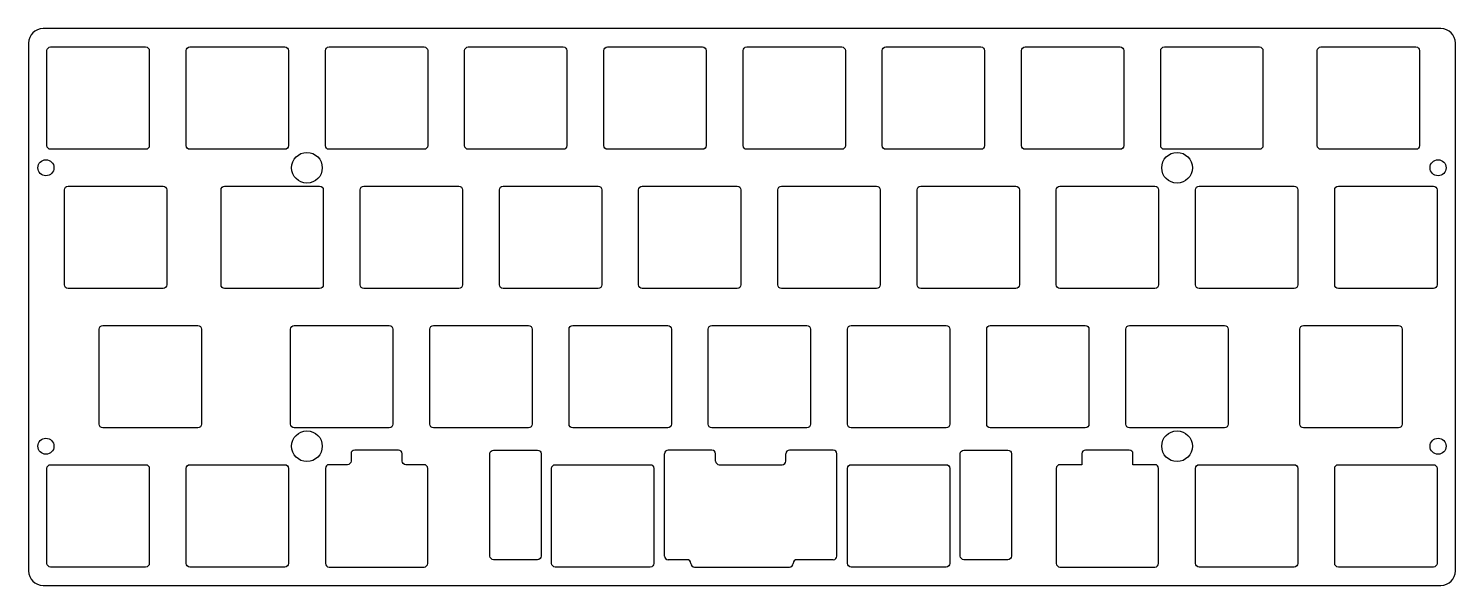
# Model space of a CAD drawing. Header units: millimetres. Extents: x 0 to 195, y -76 to 0.
import ezdxf

# ---------------------------------------------------------------- set-up
doc = ezdxf.new("R2010")
doc.units = ezdxf.units.MM
doc.layers.get('0').update_dxf_attribs({"linetype": 'CONTINUOUS'})

msp = doc.modelspace()

# ---------------------------------------------------------------- linework, layer by layer
for p, q in [((87.01925, -72.175), (87.01925, -58.175)), ((93.51925, -57.675), (87.51925, -57.675)), ((94.01925, -59.175), (94.01925, -58.175)), ((103.6245, -59.175), (103.6245, -58.175)), ((110.1245, -57.675), (104.1245, -57.675)), ((110.6245, -72.175), (110.6245, -58.175)), ((94.51925, -59.675), (103.1245, -59.675)), ((90.13125, -72.675), (87.51925, -72.675)), ((91.13125, -73.675), (104.13125, -73.675)), ((110.1245, -72.675), (105.13125, -72.675))]:
    msp.add_line(p, q)
for points in [[(2, -76.2), (193.2625, -76.2, 0.414213562), (195.2625, -74.2), (195.2625, -2, 0.414213562), (193.2625, 0), (2, 0, 0.414213562), (0, -2), (0, -74.2, 0.414213562)], [(3.025, -2.525), (16.025, -2.525, -0.414213562), (16.525, -3.025), (16.525, -16.025, -0.414213562), (16.025, -16.525), (3.025, -16.525, -0.414213562), (2.525, -16.025), (2.525, -3.025, -0.414213562)], [(22.075, -2.525), (35.075, -2.525, -0.414213562), (35.575, -3.025), (35.575, -16.025, -0.414213562), (35.075, -16.525), (22.075, -16.525, -0.414213562), (21.575, -16.025), (21.575, -3.025, -0.414213562)], [(41.125, -2.525), (54.125, -2.525, -0.414213562), (54.625, -3.025), (54.625, -16.025, -0.414213562), (54.125, -16.525), (41.125, -16.525, -0.414213562), (40.625, -16.025), (40.625, -3.025, -0.414213562)], [(60.175, -2.525), (73.175, -2.525, -0.414213562), (73.675, -3.025), (73.675, -16.025, -0.414213562), (73.175, -16.525), (60.175, -16.525, -0.414213562), (59.675, -16.025), (59.675, -3.025, -0.414213562)], [(79.225, -2.525), (92.225, -2.525, -0.414213562), (92.725, -3.025), (92.725, -16.025, -0.414213562), (92.225, -16.525), (79.225, -16.525, -0.414213562), (78.725, -16.025), (78.725, -3.025, -0.414213562)], [(98.275, -2.525), (111.275, -2.525, -0.414213562), (111.775, -3.025), (111.775, -16.025, -0.414213562), (111.275, -16.525), (98.275, -16.525, -0.414213562), (97.775, -16.025), (97.775, -3.025, -0.414213562)], [(117.325, -2.525), (130.325, -2.525, -0.414213562), (130.825, -3.025), (130.825, -16.025, -0.414213562), (130.325, -16.525), (117.325, -16.525, -0.414213562), (116.825, -16.025), (116.825, -3.025, -0.414213562)], [(136.375, -2.525), (149.375, -2.525, -0.414213562), (149.875, -3.025), (149.875, -16.025, -0.414213562), (149.375, -16.525), (136.375, -16.525, -0.414213562), (135.875, -16.025), (135.875, -3.025, -0.414213562)], [(155.425, -2.525), (168.425, -2.525, -0.414213562), (168.925, -3.025), (168.925, -16.025, -0.414213562), (168.425, -16.525), (155.425, -16.525, -0.414213562), (154.925, -16.025), (154.925, -3.025, -0.414213562)], [(176.85625, -2.525), (189.85625, -2.525, -0.414213562), (190.35625, -3.025), (190.35625, -16.025, -0.414213562), (189.85625, -16.525), (176.85625, -16.525, -0.414213562), (176.35625, -16.025), (176.35625, -3.025, -0.414213562)], [(5.40625, -21.575), (18.40625, -21.575, -0.414213562), (18.90625, -22.075), (18.90625, -35.075, -0.414213562), (18.40625, -35.575), (5.40625, -35.575, -0.414213562), (4.90625, -35.075), (4.90625, -22.075, -0.414213562)], [(26.8375, -21.575), (39.8375, -21.575, -0.414213562), (40.3375, -22.075), (40.3375, -35.075, -0.414213562), (39.8375, -35.575), (26.8375, -35.575, -0.414213562), (26.3375, -35.075), (26.3375, -22.075, -0.414213562)], [(45.8875, -21.575), (58.8875, -21.575, -0.414213562), (59.3875, -22.075), (59.3875, -35.075, -0.414213562), (58.8875, -35.575), (45.8875, -35.575, -0.414213562), (45.3875, -35.075), (45.3875, -22.075, -0.414213562)], [(64.9375, -21.575), (77.9375, -21.575, -0.414213562), (78.4375, -22.075), (78.4375, -35.075, -0.414213562), (77.9375, -35.575), (64.9375, -35.575, -0.414213562), (64.4375, -35.075), (64.4375, -22.075, -0.414213562)], [(83.9875, -21.575), (96.9875, -21.575, -0.414213562), (97.4875, -22.075), (97.4875, -35.075, -0.414213562), (96.9875, -35.575), (83.9875, -35.575, -0.414213562), (83.4875, -35.075), (83.4875, -22.075, -0.414213562)], [(103.0375, -21.575), (116.0375, -21.575, -0.414213562), (116.5375, -22.075), (116.5375, -35.075, -0.414213562), (116.0375, -35.575), (103.0375, -35.575, -0.414213562), (102.5375, -35.075), (102.5375, -22.075, -0.414213562)], [(122.0875, -21.575), (135.0875, -21.575, -0.414213562), (135.5875, -22.075), (135.5875, -35.075, -0.414213562), (135.0875, -35.575), (122.0875, -35.575, -0.414213562), (121.5875, -35.075), (121.5875, -22.075, -0.414213562)], [(141.1375, -21.575), (154.1375, -21.575, -0.414213562), (154.6375, -22.075), (154.6375, -35.075, -0.414213562), (154.1375, -35.575), (141.1375, -35.575, -0.414213562), (140.6375, -35.075), (140.6375, -22.075, -0.414213562)], [(160.1875, -21.575), (173.1875, -21.575, -0.414213562), (173.6875, -22.075), (173.6875, -35.075, -0.414213562), (173.1875, -35.575), (160.1875, -35.575, -0.414213562), (159.6875, -35.075), (159.6875, -22.075, -0.414213562)], [(179.2375, -21.575), (192.2375, -21.575, -0.414213562), (192.7375, -22.075), (192.7375, -35.075, -0.414213562), (192.2375, -35.575), (179.2375, -35.575, -0.414213562), (178.7375, -35.075), (178.7375, -22.075, -0.414213562)], [(10.16875, -40.625), (23.16875, -40.625, -0.414213562), (23.66875, -41.125), (23.66875, -54.125, -0.414213562), (23.16875, -54.625), (10.16875, -54.625, -0.414213562), (9.66875, -54.125), (9.66875, -41.125, -0.414213562)], [(36.3625, -40.625), (49.3625, -40.625, -0.414213562), (49.8625, -41.125), (49.8625, -54.125, -0.414213562), (49.3625, -54.625), (36.3625, -54.625, -0.414213562), (35.8625, -54.125), (35.8625, -41.125, -0.414213562)], [(55.4125, -40.625), (68.4125, -40.625, -0.414213562), (68.9125, -41.125), (68.9125, -54.125, -0.414213562), (68.4125, -54.625), (55.4125, -54.625, -0.414213562), (54.9125, -54.125), (54.9125, -41.125, -0.414213562)], [(74.4625, -40.625), (87.4625, -40.625, -0.414213562), (87.9625, -41.125), (87.9625, -54.125, -0.414213562), (87.4625, -54.625), (74.4625, -54.625, -0.414213562), (73.9625, -54.125), (73.9625, -41.125, -0.414213562)], [(93.5125, -40.625), (106.5125, -40.625, -0.414213562), (107.0125, -41.125), (107.0125, -54.125, -0.414213562), (106.5125, -54.625), (93.5125, -54.625, -0.414213562), (93.0125, -54.125), (93.0125, -41.125, -0.414213562)], [(112.5625, -40.625), (125.5625, -40.625, -0.414213562), (126.0625, -41.125), (126.0625, -54.125, -0.414213562), (125.5625, -54.625), (112.5625, -54.625, -0.414213562), (112.0625, -54.125), (112.0625, -41.125, -0.414213562)], [(131.6125, -40.625), (144.6125, -40.625, -0.414213562), (145.1125, -41.125), (145.1125, -54.125, -0.414213562), (144.6125, -54.625), (131.6125, -54.625, -0.414213562), (131.1125, -54.125), (131.1125, -41.125, -0.414213562)], [(150.6625, -40.625), (163.6625, -40.625, -0.414213562), (164.1625, -41.125), (164.1625, -54.125, -0.414213562), (163.6625, -54.625), (150.6625, -54.625, -0.414213562), (150.1625, -54.125), (150.1625, -41.125, -0.414213562)], [(174.475, -40.625), (187.475, -40.625, -0.414213562), (187.975, -41.125), (187.975, -54.125, -0.414213562), (187.475, -54.625), (174.475, -54.625, -0.414213562), (173.975, -54.125), (173.975, -41.125, -0.414213562)], [(41.125, -73.675), (54.125, -73.675, 0.414213562), (54.625, -73.175), (54.625, -60.175, 0.414213562), (54.125, -59.675), (51.63125, -59.675, -0.414213562), (51.13125, -59.175), (51.13125, -58.175, 0.414213562), (50.63125, -57.675), (44.63125, -57.675, 0.414213562), (44.13125, -58.175), (44.13125, -59.175, -0.414213562), (43.63125, -59.675), (41.125, -59.675, 0.414213562), (40.625, -60.175), (40.625, -73.175, 0.414213562)], [(69.64325, -72.675), (63.64325, -72.675, -0.414213562), (63.14325, -72.175), (63.14325, -58.175, -0.414213562), (63.64325, -57.675), (69.64325, -57.675, -0.414213562), (70.14325, -58.175), (70.14325, -72.175, -0.414213562)], [(134.0005, -72.675), (128.0005, -72.675, -0.414213562), (127.5005, -72.175), (127.5005, -58.175, -0.414213562), (128.0005, -57.675), (134.0005, -57.675, -0.414213562), (134.5005, -58.175), (134.5005, -72.175, -0.414213562)], [(150.63125, -57.675), (144.63125, -57.675, 0.414213562), (144.13125, -58.175), (144.13125, -59.675), (141.1375, -59.675, 0.414213562), (140.6375, -60.175), (140.6375, -73.175, 0.414213562), (141.1375, -73.675), (154.1375, -73.675, 0.414213562), (154.6375, -73.175), (154.6375, -60.175, 0.414213562), (154.1375, -59.675), (151.13125, -59.675), (151.13125, -58.175, 0.414213562)], [(3.025, -59.675), (16.025, -59.675, -0.414213562), (16.525, -60.175), (16.525, -73.175, -0.414213562), (16.025, -73.675), (3.025, -73.675, -0.414213562), (2.525, -73.175), (2.525, -60.175, -0.414213562)], [(22.075, -59.675), (35.075, -59.675, -0.414213562), (35.575, -60.175), (35.575, -73.175, -0.414213562), (35.075, -73.675), (22.075, -73.675, -0.414213562), (21.575, -73.175), (21.575, -60.175, -0.414213562)], [(72.08125, -59.675), (85.08125, -59.675, -0.414213562), (85.58125, -60.175), (85.58125, -73.175, -0.414213562), (85.08125, -73.675), (72.08125, -73.675, -0.414213562), (71.58125, -73.175), (71.58125, -60.175, -0.414213562)], [(112.5625, -59.675), (125.5625, -59.675, -0.414213562), (126.0625, -60.175), (126.0625, -73.175, -0.414213562), (125.5625, -73.675), (112.5625, -73.675, -0.414213562), (112.0625, -73.175), (112.0625, -60.175, -0.414213562)], [(160.1875, -59.675), (173.1875, -59.675, -0.414213562), (173.6875, -60.175), (173.6875, -73.175, -0.414213562), (173.1875, -73.675), (160.1875, -73.675, -0.414213562), (159.6875, -73.175), (159.6875, -60.175, -0.414213562)], [(179.2375, -59.675), (192.2375, -59.675, -0.414213562), (192.7375, -60.175), (192.7375, -73.175, -0.414213562), (192.2375, -73.675), (179.2375, -73.675, -0.414213562), (178.7375, -73.175), (178.7375, -60.175, -0.414213562)]]:
    msp.add_lwpolyline(points, format="xyb", close=True)
for centre, radius in [((38.1, -19.05), 2.1), ((157.1625, -19.05), 2.1), ((2.38125, -19.05), 1.1), ((192.88125, -19.05), 1.1), ((2.38125, -57.15), 1.1), ((38.1, -57.15), 2.1), ((157.1625, -57.15), 2.1), ((192.88125, -57.15), 1.1)]:
    msp.add_circle(centre, radius)
for centre, start, end in [((87.51925, -58.175), 90, 180), ((93.51925, -58.175), 0, 90), ((104.1245, -58.175), 90, 180), ((110.1245, -58.175), 0, 90), ((94.51925, -59.175), 180, 270), ((103.1245, -59.175), 270, 360), ((87.51925, -72.175), 180, 270), ((110.1245, -72.175), -90, 0), ((90.13125, -73.175), 0, 90), ((91.13125, -73.175), 180, 270), ((104.13125, -73.175), -90, 0), ((105.13125, -73.175), 90, 180)]:
    msp.add_arc(centre, 0.5, start, end)

doc.saveas('drawing.dxf')
